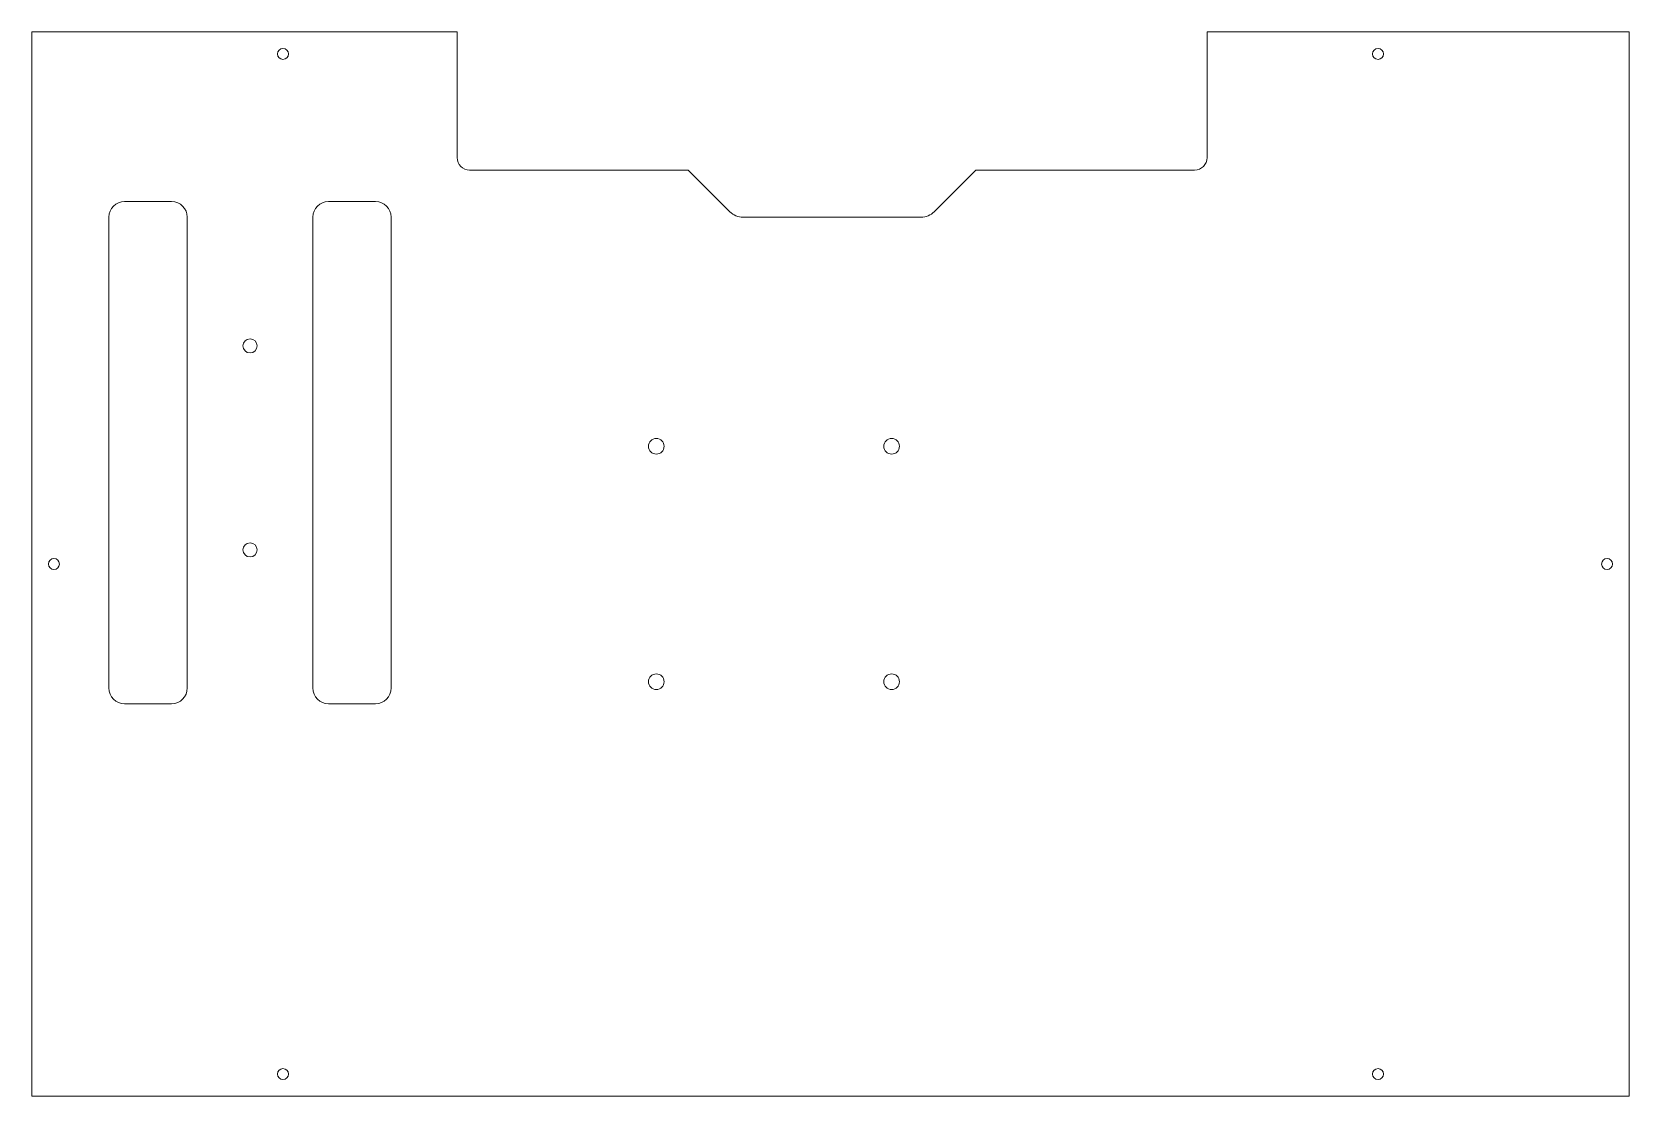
# Model space of a CAD drawing. Header units: millimetres. Extents: x -32 to 477, y -31 to 308.
import ezdxf

# ---------------------------------------------------------------- set-up
doc = ezdxf.new("R2010")
doc.units = ezdxf.units.MM

msp = doc.modelspace()

# ---------------------------------------------------------------- linework, layer by layer
at = {"color": 7, "linetype": 'Continuous', "lineweight": 15}
for p, q in [((-31.89, 308.03), (-31.89, -30.97)), ((103.61, 308.03), (-31.89, 308.03)), ((103.61, 308.03), (103.61, 268.01)), ((342.61, 268.01), (342.61, 308.03)), ((477.11, 308.03), (342.61, 308.03)), ((477.11, -30.97), (477.11, 308.03)), ((107.61, 264.01), (177.28, 264.01)), ((177.28, 264.01), (190.52, 250.77)), ((255.7, 250.77), (268.94, 264.01)), ((268.94, 264.01), (338.61, 264.01)), ((12.61, 254.03), (-2.39, 254.03)), ((77.61, 254.03), (62.61, 254.03)), ((-7.39, 249.03), (-7.39, 99.03)), ((17.61, 99.03), (17.61, 249.03)), ((57.61, 249.03), (57.61, 99.03)), ((82.61, 99.03), (82.61, 249.03)), ((194.77, 249.01), (251.45, 249.01)), ((-2.39, 94.03), (12.61, 94.03)), ((62.61, 94.03), (77.61, 94.03)), ((-31.89, -30.97), (477.11, -30.97))]:
    msp.add_line(p, q, dxfattribs=at)
for centre, radius in [((48.11, 301.03), 1.75), ((397.11, 301.03), 1.75), ((37.61, 208.03), 2.25), ((167.09, 176.03), 2.5), ((242.09, 176.03), 2.5), ((37.61, 143.03), 2.25), ((-24.89, 138.53), 1.75), ((470.11, 138.53), 1.75), ((167.09, 101.03), 2.5), ((242.09, 101.03), 2.5), ((48.11, -23.97), 1.75), ((397.11, -23.97), 1.75)]:
    msp.add_circle(centre, radius, dxfattribs=at)
for centre, radius, start, end in [((107.61, 268.01), 4, 180, 270), ((338.61, 268.01), 4, 270, 0), ((-2.39, 249.03), 5, 90, 180), ((12.61, 249.03), 5, 0, 90), ((62.61, 249.03), 5, 90, 180), ((77.61, 249.03), 5, 0, 90), ((194.77, 255.01), 6, 225, 270), ((251.45, 255.01), 6, 270, 315), ((-2.39, 99.03), 5, 180, 270), ((12.61, 99.03), 5, 270, 0), ((62.61, 99.03), 5, 180, 270), ((77.61, 99.03), 5, 270, 0)]:
    msp.add_arc(centre, radius, start, end, dxfattribs=at)

doc.saveas('drawing.dxf')
